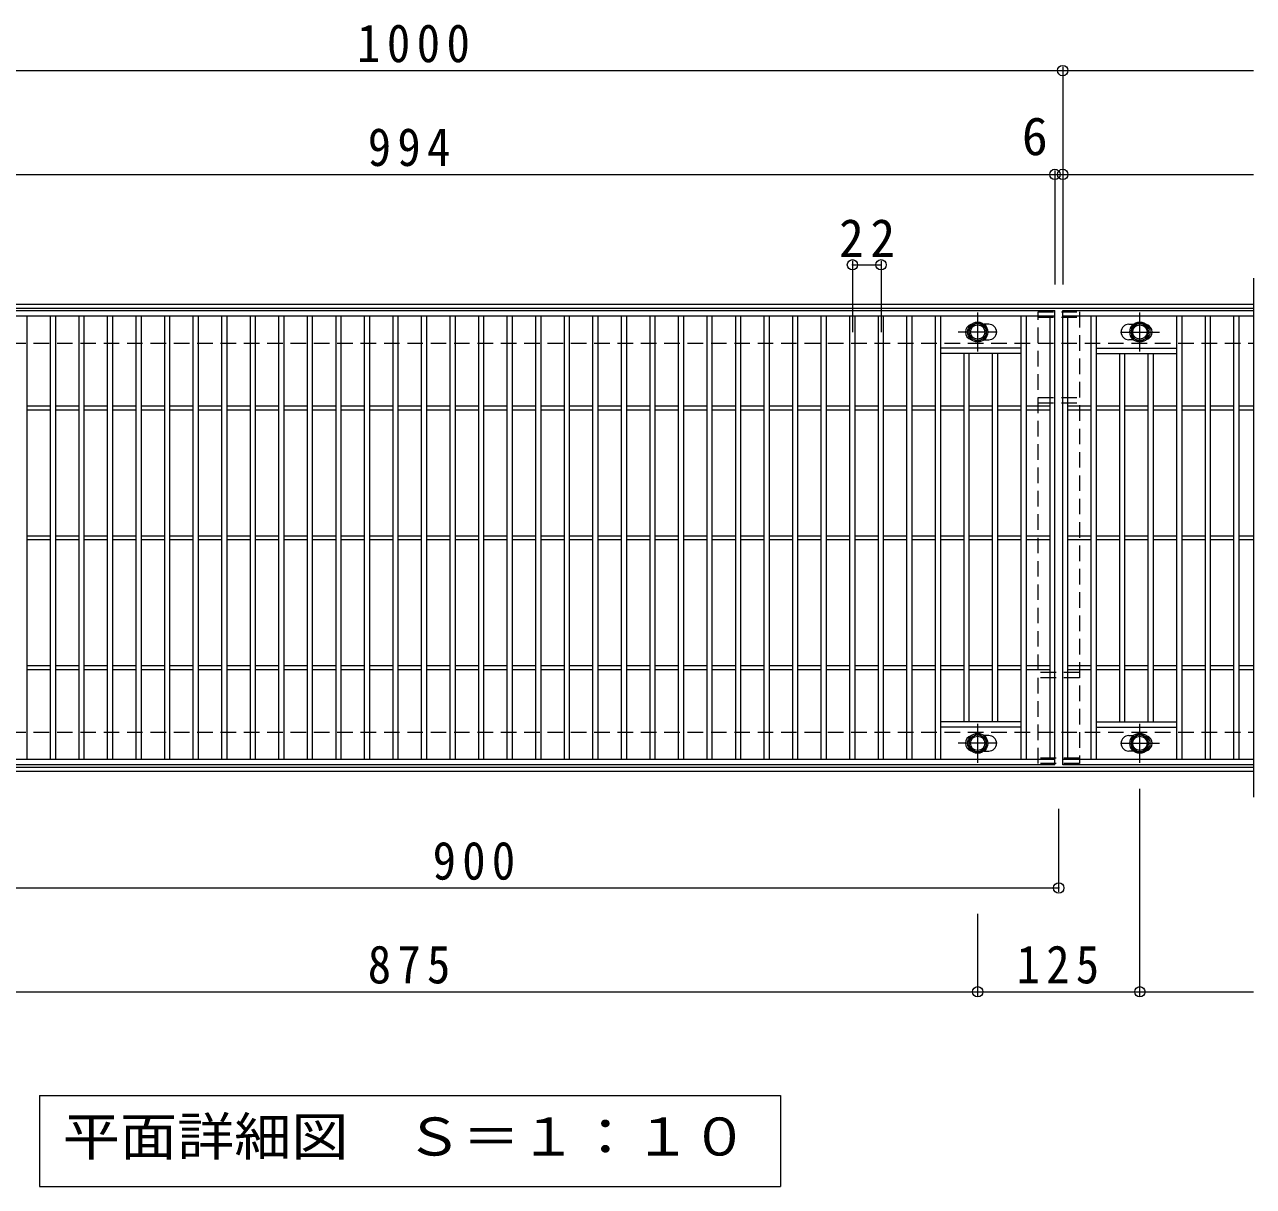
# Model space of a CAD drawing. Units: millimetres at full size, sheet at 1:10. Extents: x -2034 to 2106, y -1959 to 1524.
# Drawn here: x -242 to 705, y 629 to 1524 of the extents above; entities that cross this region are included whole.
import ezdxf
from ezdxf.enums import TextEntityAlignment as Align

# ---------------------------------------------------------------- set-up
doc = ezdxf.new("R2010")
doc.units = ezdxf.units.MM
doc.header["$LTSCALE"] = 10
doc.header["$PDMODE"] = 32
doc.header["$PDSIZE"] = 8
doc.linetypes.add('CHAIN1', pattern=[8, 5, -1, 1, -1])
doc.linetypes.add('DASHED1', pattern=[1.8, 1.2, -0.6])
for name, color, linetype, lineweight in [('C-1_躯体', 2, 'Continuous', 9), ('C-2_仕上', 3, 'Continuous', 9), ('C-4_文字', 7, 'Continuous', 9), ('C-5_建具', 7, 'Continuous', 9), ('C-8_ハッチ', 3, 'DASHED1', 9), ('C-B_衛生陶器', 2, 'Continuous', 9)]:
    doc.layers.add(name, color=color, linetype=linetype, lineweight=lineweight)
doc.styles.add('ＭＳ ゴシック', font='')
doc.styles.get('ＭＳ ゴシック').set_extended_font_data('MS Gothic')

msp = doc.modelspace()

# ---------------------------------------------------------------- linework, layer by layer
at = {"layer": 'C-1_躯体'}
for p, q in [((-595.11, 1308.93), (704.89, 1308.93)), ((-595.11, 1305.93), (704.89, 1305.93)), ((-595.11, 951.93), (704.89, 951.93)), ((-595.11, 948.93), (704.89, 948.93))]:
    msp.add_line(p, q, dxfattribs=at)
at = {"layer": 'C-2_仕上'}
for p, q in [((704.89, 1328.93), (704.89, 928.93)), ((-442.11, 1303.93), (551.89, 1303.93)), ((-442.11, 1299.93), (551.89, 1299.93)), ((-240.11, 957.93), (-240.11, 1299.93)), ((-222.11, 957.93), (-222.11, 1299.93)), ((-218.11, 957.93), (-218.11, 1299.93)), ((-200.11, 957.93), (-200.11, 1299.93)), ((-196.11, 957.93), (-196.11, 1299.93)), ((-178.11, 957.93), (-178.11, 1299.93)), ((-174.11, 957.93), (-174.11, 1299.93)), ((-156.11, 957.93), (-156.11, 1299.93)), ((-152.11, 957.93), (-152.11, 1299.93)), ((-134.11, 957.93), (-134.11, 1299.93)), ((-130.11, 957.93), (-130.11, 1299.93)), ((-112.11, 957.93), (-112.11, 1299.93)), ((-108.11, 957.93), (-108.11, 1299.93)), ((-90.11, 957.93), (-90.11, 1299.93)), ((-86.11, 957.93), (-86.11, 1299.93)), ((-68.11, 957.93), (-68.11, 1299.93)), ((-64.11, 957.93), (-64.11, 1299.93)), ((-46.11, 957.93), (-46.11, 1299.93)), ((-42.11, 957.93), (-42.11, 1299.93)), ((-24.11, 957.93), (-24.11, 1299.93)), ((-20.11, 957.93), (-20.11, 1299.93)), ((-2.11, 957.93), (-2.11, 1299.93)), ((1.89, 957.93), (1.89, 1299.93)), ((19.89, 957.93), (19.89, 1299.93)), ((23.89, 957.93), (23.89, 1299.93)), ((41.89, 957.93), (41.89, 1299.93)), ((45.89, 957.93), (45.89, 1299.93)), ((63.89, 957.93), (63.89, 1299.93)), ((67.89, 957.93), (67.89, 1299.93)), ((85.89, 957.93), (85.89, 1299.93)), ((89.89, 957.93), (89.89, 1299.93)), ((107.89, 957.93), (107.89, 1299.93)), ((111.89, 957.93), (111.89, 1299.93)), ((129.89, 957.93), (129.89, 1299.93)), ((133.89, 957.93), (133.89, 1299.93)), ((151.89, 957.93), (151.89, 1299.93)), ((155.89, 957.93), (155.89, 1299.93)), ((173.89, 957.93), (173.89, 1299.93)), ((177.89, 957.93), (177.89, 1299.93)), ((195.89, 957.93), (195.89, 1299.93)), ((199.89, 957.93), (199.89, 1299.93)), ((217.89, 957.93), (217.89, 1299.93)), ((221.89, 957.93), (221.89, 1299.93)), ((239.89, 957.93), (239.89, 1299.93)), ((243.89, 957.93), (243.89, 1299.93)), ((261.89, 957.93), (261.89, 1299.93)), ((265.89, 957.93), (265.89, 1299.93)), ((283.89, 957.93), (283.89, 1299.93)), ((287.89, 957.93), (287.89, 1299.93)), ((305.89, 957.93), (305.89, 1299.93)), ((309.89, 957.93), (309.89, 1299.93)), ((327.89, 957.93), (327.89, 1299.93)), ((331.89, 957.93), (331.89, 1299.93)), ((349.89, 957.93), (349.89, 1299.93)), ((353.89, 957.93), (353.89, 1299.93)), ((371.89, 957.93), (371.89, 1299.93)), ((375.89, 957.93), (375.89, 1299.93)), ((393.89, 957.93), (393.89, 1299.93)), ((397.89, 957.93), (397.89, 1299.93)), ((415.89, 957.93), (415.89, 1299.93)), ((419.89, 957.93), (419.89, 1299.93)), ((437.89, 957.93), (437.89, 1299.93)), ((441.89, 957.93), (441.89, 1299.93)), ((459.89, 957.93), (459.89, 1299.93)), ((463.89, 957.93), (463.89, 1299.93)), ((525.89, 957.93), (525.89, 1299.93)), ((529.89, 957.93), (529.89, 1299.93)), ((547.89, 1299.93), (547.89, 957.93)), ((551.89, 953.93), (551.89, 1303.93)), ((557.89, 1303.93), (704.89, 1303.93)), ((557.89, 953.93), (557.89, 1303.93)), ((557.89, 1299.93), (704.89, 1299.93)), ((561.89, 957.93), (561.89, 1299.93)), ((579.89, 957.93), (579.89, 1299.93)), ((583.89, 957.93), (583.89, 1299.93)), ((645.89, 957.93), (645.89, 1299.93)), ((649.89, 957.93), (649.89, 1299.93)), ((667.89, 957.93), (667.89, 1299.93)), ((671.89, 957.93), (671.89, 1299.93)), ((689.89, 957.93), (689.89, 1299.93)), ((693.89, 957.93), (693.89, 1299.93)), ((500.89, 1293.43), (497.3, 1293.43)), ((608.89, 1293.43), (612.49, 1293.43)), ((497.3, 1281.43), (500.89, 1281.43)), ((612.49, 1281.43), (608.89, 1281.43)), ((525.89, 1274.93), (463.89, 1274.93)), ((525.89, 1270.93), (463.89, 1270.93)), ((481.89, 986.93), (481.89, 1270.93)), ((485.89, 986.93), (485.89, 1270.93)), ((503.89, 986.93), (503.89, 1270.93)), ((507.89, 986.93), (507.89, 1270.93)), ((583.89, 1274.93), (645.89, 1274.93)), ((583.89, 1270.93), (645.89, 1270.93)), ((601.89, 986.93), (601.89, 1270.93)), ((605.89, 986.93), (605.89, 1270.93)), ((623.89, 986.93), (623.89, 1270.93)), ((627.89, 986.93), (627.89, 1270.93)), ((-240.11, 1230.43), (-222.11, 1230.43)), ((-240.11, 1227.43), (-222.11, 1227.43)), ((-218.11, 1230.43), (-200.11, 1230.43)), ((-218.11, 1227.43), (-200.11, 1227.43)), ((-196.11, 1230.43), (-178.11, 1230.43)), ((-196.11, 1227.43), (-178.11, 1227.43)), ((-174.11, 1230.43), (-156.11, 1230.43)), ((-174.11, 1227.43), (-156.11, 1227.43)), ((-152.11, 1230.43), (-134.11, 1230.43)), ((-152.11, 1227.43), (-134.11, 1227.43)), ((-130.11, 1230.43), (-112.11, 1230.43)), ((-130.11, 1227.43), (-112.11, 1227.43)), ((-108.11, 1230.43), (-90.11, 1230.43)), ((-108.11, 1227.43), (-90.11, 1227.43)), ((-86.11, 1230.43), (-68.11, 1230.43)), ((-86.11, 1227.43), (-68.11, 1227.43)), ((-64.11, 1230.43), (-46.11, 1230.43)), ((-64.11, 1227.43), (-46.11, 1227.43)), ((-42.11, 1230.43), (-24.11, 1230.43)), ((-42.11, 1227.43), (-24.11, 1227.43)), ((-20.11, 1230.43), (-2.11, 1230.43)), ((-20.11, 1227.43), (-2.11, 1227.43)), ((1.89, 1230.43), (19.89, 1230.43)), ((1.89, 1227.43), (19.89, 1227.43)), ((23.89, 1230.43), (41.89, 1230.43)), ((23.89, 1227.43), (41.89, 1227.43)), ((45.89, 1230.43), (63.89, 1230.43)), ((45.89, 1227.43), (63.89, 1227.43)), ((67.89, 1230.43), (85.89, 1230.43)), ((67.89, 1227.43), (85.89, 1227.43)), ((89.89, 1230.43), (107.89, 1230.43)), ((89.89, 1227.43), (107.89, 1227.43)), ((111.89, 1230.43), (129.89, 1230.43)), ((111.89, 1227.43), (129.89, 1227.43)), ((133.89, 1230.43), (151.89, 1230.43)), ((133.89, 1227.43), (151.89, 1227.43)), ((155.89, 1230.43), (173.89, 1230.43)), ((155.89, 1227.43), (173.89, 1227.43)), ((177.89, 1230.43), (195.89, 1230.43)), ((177.89, 1227.43), (195.89, 1227.43)), ((199.89, 1230.43), (217.89, 1230.43)), ((199.89, 1227.43), (217.89, 1227.43)), ((221.89, 1230.43), (239.89, 1230.43)), ((221.89, 1227.43), (239.89, 1227.43)), ((243.89, 1230.43), (261.89, 1230.43)), ((243.89, 1227.43), (261.89, 1227.43)), ((265.89, 1230.43), (283.89, 1230.43)), ((265.89, 1227.43), (283.89, 1227.43)), ((287.89, 1230.43), (305.89, 1230.43)), ((287.89, 1227.43), (305.89, 1227.43)), ((309.89, 1230.43), (327.89, 1230.43)), ((309.89, 1227.43), (327.89, 1227.43)), ((331.89, 1230.43), (349.89, 1230.43)), ((331.89, 1227.43), (349.89, 1227.43)), ((353.89, 1230.43), (371.89, 1230.43)), ((353.89, 1227.43), (371.89, 1227.43)), ((375.89, 1230.43), (393.89, 1230.43)), ((375.89, 1227.43), (393.89, 1227.43)), ((397.89, 1230.43), (415.89, 1230.43)), ((397.89, 1227.43), (415.89, 1227.43)), ((419.89, 1230.43), (437.89, 1230.43)), ((419.89, 1227.43), (437.89, 1227.43)), ((441.89, 1230.43), (459.89, 1230.43)), ((441.89, 1227.43), (459.89, 1227.43)), ((463.89, 1230.43), (481.89, 1230.43)), ((463.89, 1227.43), (481.89, 1227.43)), ((485.89, 1230.43), (503.89, 1230.43)), ((485.89, 1227.43), (503.89, 1227.43)), ((507.89, 1230.43), (525.89, 1230.43)), ((507.89, 1227.43), (525.89, 1227.43)), ((529.89, 1230.43), (547.89, 1230.43)), ((529.89, 1227.43), (547.89, 1227.43)), ((561.89, 1230.43), (579.89, 1230.43)), ((561.89, 1227.43), (579.89, 1227.43)), ((583.89, 1230.43), (601.89, 1230.43)), ((583.89, 1227.43), (601.89, 1227.43)), ((605.89, 1230.43), (623.89, 1230.43)), ((605.89, 1227.43), (623.89, 1227.43)), ((627.89, 1230.43), (645.89, 1230.43)), ((627.89, 1227.43), (645.89, 1227.43)), ((649.89, 1230.43), (667.89, 1230.43)), ((649.89, 1227.43), (667.89, 1227.43)), ((671.89, 1230.43), (689.89, 1230.43)), ((671.89, 1227.43), (689.89, 1227.43)), ((693.89, 1230.43), (704.89, 1230.43)), ((693.89, 1227.43), (704.89, 1227.43)), ((-240.11, 1130.43), (-222.11, 1130.43)), ((-240.11, 1127.43), (-222.11, 1127.43)), ((-218.11, 1130.43), (-200.11, 1130.43)), ((-218.11, 1127.43), (-200.11, 1127.43)), ((-196.11, 1130.43), (-178.11, 1130.43)), ((-196.11, 1127.43), (-178.11, 1127.43)), ((-174.11, 1130.43), (-156.11, 1130.43)), ((-174.11, 1127.43), (-156.11, 1127.43)), ((-152.11, 1130.43), (-134.11, 1130.43)), ((-152.11, 1127.43), (-134.11, 1127.43)), ((-130.11, 1130.43), (-112.11, 1130.43)), ((-130.11, 1127.43), (-112.11, 1127.43)), ((-108.11, 1130.43), (-90.11, 1130.43)), ((-108.11, 1127.43), (-90.11, 1127.43)), ((-86.11, 1130.43), (-68.11, 1130.43)), ((-86.11, 1127.43), (-68.11, 1127.43)), ((-64.11, 1130.43), (-46.11, 1130.43)), ((-64.11, 1127.43), (-46.11, 1127.43)), ((-42.11, 1130.43), (-24.11, 1130.43)), ((-42.11, 1127.43), (-24.11, 1127.43)), ((-20.11, 1130.43), (-2.11, 1130.43)), ((-20.11, 1127.43), (-2.11, 1127.43)), ((1.89, 1130.43), (19.89, 1130.43)), ((1.89, 1127.43), (19.89, 1127.43)), ((23.89, 1130.43), (41.89, 1130.43)), ((23.89, 1127.43), (41.89, 1127.43)), ((45.89, 1130.43), (63.89, 1130.43)), ((45.89, 1127.43), (63.89, 1127.43)), ((67.89, 1130.43), (85.89, 1130.43)), ((67.89, 1127.43), (85.89, 1127.43)), ((89.89, 1130.43), (107.89, 1130.43)), ((89.89, 1127.43), (107.89, 1127.43)), ((111.89, 1130.43), (129.89, 1130.43)), ((111.89, 1127.43), (129.89, 1127.43)), ((133.89, 1130.43), (151.89, 1130.43)), ((133.89, 1127.43), (151.89, 1127.43)), ((155.89, 1130.43), (173.89, 1130.43)), ((155.89, 1127.43), (173.89, 1127.43)), ((177.89, 1130.43), (195.89, 1130.43)), ((177.89, 1127.43), (195.89, 1127.43)), ((199.89, 1130.43), (217.89, 1130.43)), ((199.89, 1127.43), (217.89, 1127.43)), ((221.89, 1130.43), (239.89, 1130.43)), ((221.89, 1127.43), (239.89, 1127.43)), ((243.89, 1130.43), (261.89, 1130.43)), ((243.89, 1127.43), (261.89, 1127.43)), ((265.89, 1130.43), (283.89, 1130.43)), ((265.89, 1127.43), (283.89, 1127.43)), ((287.89, 1130.43), (305.89, 1130.43)), ((287.89, 1127.43), (305.89, 1127.43)), ((309.89, 1130.43), (327.89, 1130.43)), ((309.89, 1127.43), (327.89, 1127.43)), ((331.89, 1130.43), (349.89, 1130.43)), ((331.89, 1127.43), (349.89, 1127.43)), ((353.89, 1130.43), (371.89, 1130.43)), ((353.89, 1127.43), (371.89, 1127.43)), ((375.89, 1130.43), (393.89, 1130.43)), ((375.89, 1127.43), (393.89, 1127.43)), ((397.89, 1130.43), (415.89, 1130.43)), ((397.89, 1127.43), (415.89, 1127.43)), ((419.89, 1130.43), (437.89, 1130.43)), ((419.89, 1127.43), (437.89, 1127.43)), ((441.89, 1130.43), (459.89, 1130.43)), ((441.89, 1127.43), (459.89, 1127.43)), ((463.89, 1130.43), (481.89, 1130.43)), ((463.89, 1127.43), (481.89, 1127.43)), ((485.89, 1130.43), (503.89, 1130.43)), ((485.89, 1127.43), (503.89, 1127.43)), ((507.89, 1130.43), (525.89, 1130.43)), ((507.89, 1127.43), (525.89, 1127.43)), ((529.89, 1130.43), (547.89, 1130.43)), ((529.89, 1127.43), (547.89, 1127.43)), ((561.89, 1130.43), (579.89, 1130.43)), ((561.89, 1127.43), (579.89, 1127.43)), ((583.89, 1130.43), (601.89, 1130.43)), ((583.89, 1127.43), (601.89, 1127.43)), ((605.89, 1130.43), (623.89, 1130.43)), ((605.89, 1127.43), (623.89, 1127.43)), ((627.89, 1130.43), (645.89, 1130.43)), ((627.89, 1127.43), (645.89, 1127.43)), ((649.89, 1130.43), (667.89, 1130.43)), ((649.89, 1127.43), (667.89, 1127.43)), ((671.89, 1130.43), (689.89, 1130.43)), ((671.89, 1127.43), (689.89, 1127.43)), ((693.89, 1130.43), (704.89, 1130.43)), ((693.89, 1127.43), (704.89, 1127.43)), ((-240.11, 1030.43), (-222.11, 1030.43)), ((-240.11, 1027.43), (-222.11, 1027.43)), ((-218.11, 1030.43), (-200.11, 1030.43)), ((-218.11, 1027.43), (-200.11, 1027.43)), ((-196.11, 1030.43), (-178.11, 1030.43)), ((-196.11, 1027.43), (-178.11, 1027.43)), ((-174.11, 1030.43), (-156.11, 1030.43)), ((-174.11, 1027.43), (-156.11, 1027.43)), ((-152.11, 1030.43), (-134.11, 1030.43)), ((-152.11, 1027.43), (-134.11, 1027.43)), ((-130.11, 1030.43), (-112.11, 1030.43)), ((-130.11, 1027.43), (-112.11, 1027.43)), ((-108.11, 1030.43), (-90.11, 1030.43)), ((-108.11, 1027.43), (-90.11, 1027.43)), ((-86.11, 1030.43), (-68.11, 1030.43)), ((-86.11, 1027.43), (-68.11, 1027.43)), ((-64.11, 1030.43), (-46.11, 1030.43)), ((-64.11, 1027.43), (-46.11, 1027.43)), ((-42.11, 1030.43), (-24.11, 1030.43)), ((-42.11, 1027.43), (-24.11, 1027.43)), ((-20.11, 1030.43), (-2.11, 1030.43)), ((-20.11, 1027.43), (-2.11, 1027.43)), ((1.89, 1030.43), (19.89, 1030.43)), ((1.89, 1027.43), (19.89, 1027.43)), ((23.89, 1030.43), (41.89, 1030.43)), ((23.89, 1027.43), (41.89, 1027.43)), ((45.89, 1030.43), (63.89, 1030.43)), ((45.89, 1027.43), (63.89, 1027.43)), ((67.89, 1030.43), (85.89, 1030.43)), ((67.89, 1027.43), (85.89, 1027.43)), ((89.89, 1030.43), (107.89, 1030.43)), ((89.89, 1027.43), (107.89, 1027.43)), ((111.89, 1030.43), (129.89, 1030.43)), ((111.89, 1027.43), (129.89, 1027.43)), ((133.89, 1030.43), (151.89, 1030.43)), ((133.89, 1027.43), (151.89, 1027.43)), ((155.89, 1030.43), (173.89, 1030.43)), ((155.89, 1027.43), (173.89, 1027.43)), ((177.89, 1030.43), (195.89, 1030.43)), ((177.89, 1027.43), (195.89, 1027.43)), ((199.89, 1030.43), (217.89, 1030.43)), ((199.89, 1027.43), (217.89, 1027.43)), ((221.89, 1030.43), (239.89, 1030.43)), ((221.89, 1027.43), (239.89, 1027.43)), ((243.89, 1030.43), (261.89, 1030.43)), ((243.89, 1027.43), (261.89, 1027.43)), ((265.89, 1030.43), (283.89, 1030.43)), ((265.89, 1027.43), (283.89, 1027.43)), ((287.89, 1030.43), (305.89, 1030.43)), ((287.89, 1027.43), (305.89, 1027.43)), ((309.89, 1030.43), (327.89, 1030.43)), ((309.89, 1027.43), (327.89, 1027.43)), ((331.89, 1030.43), (349.89, 1030.43)), ((331.89, 1027.43), (349.89, 1027.43)), ((353.89, 1030.43), (371.89, 1030.43)), ((353.89, 1027.43), (371.89, 1027.43)), ((375.89, 1030.43), (393.89, 1030.43)), ((375.89, 1027.43), (393.89, 1027.43)), ((397.89, 1030.43), (415.89, 1030.43)), ((397.89, 1027.43), (415.89, 1027.43)), ((419.89, 1030.43), (437.89, 1030.43)), ((419.89, 1027.43), (437.89, 1027.43)), ((441.89, 1030.43), (459.89, 1030.43)), ((441.89, 1027.43), (459.89, 1027.43)), ((463.89, 1030.43), (481.89, 1030.43)), ((463.89, 1027.43), (481.89, 1027.43)), ((485.89, 1030.43), (503.89, 1030.43)), ((485.89, 1027.43), (503.89, 1027.43)), ((507.89, 1030.43), (525.89, 1030.43)), ((507.89, 1027.43), (525.89, 1027.43)), ((529.89, 1030.43), (547.89, 1030.43)), ((529.89, 1027.43), (547.89, 1027.43)), ((561.89, 1030.43), (579.89, 1030.43)), ((561.89, 1027.43), (579.89, 1027.43)), ((583.89, 1030.43), (601.89, 1030.43)), ((583.89, 1027.43), (601.89, 1027.43)), ((605.89, 1030.43), (623.89, 1030.43)), ((605.89, 1027.43), (623.89, 1027.43)), ((627.89, 1030.43), (645.89, 1030.43)), ((627.89, 1027.43), (645.89, 1027.43)), ((649.89, 1030.43), (667.89, 1030.43)), ((649.89, 1027.43), (667.89, 1027.43)), ((671.89, 1030.43), (689.89, 1030.43)), ((671.89, 1027.43), (689.89, 1027.43)), ((693.89, 1030.43), (704.89, 1030.43)), ((693.89, 1027.43), (704.89, 1027.43)), ((525.89, 986.93), (463.89, 986.93)), ((583.89, 986.93), (645.89, 986.93)), ((525.89, 982.93), (463.89, 982.93)), ((500.89, 976.43), (497.3, 976.43)), ((583.89, 982.93), (645.89, 982.93)), ((608.89, 976.43), (612.49, 976.43)), ((551.89, 957.93), (-442.11, 957.93)), ((497.3, 964.43), (500.89, 964.43)), ((704.89, 957.93), (557.89, 957.93)), ((612.49, 964.43), (608.89, 964.43)), ((551.89, 953.93), (-442.11, 953.93)), ((704.89, 953.93), (557.89, 953.93))]:
    msp.add_line(p, q, dxfattribs=at)
for centre, start, end in [((488.89, 1287.43), 106.33482, 180), ((500.89, 1287.43), 0, 90), ((608.89, 1287.43), 90, 180), ((620.89, 1287.43), 0, 73.66518), ((488.89, 1287.43), 180, 253.66518), ((500.89, 1287.43), 270, 0), ((608.89, 1287.43), 180, 270), ((620.89, 1287.43), 286.33482, 0), ((488.89, 970.43), 106.33482, 180), ((500.89, 970.43), 0, 90), ((608.89, 970.43), 90, 180), ((620.89, 970.43), 0, 73.66518), ((488.89, 970.43), 180, 253.66518), ((500.89, 970.43), 270, 0), ((608.89, 970.43), 180, 270), ((620.89, 970.43), 286.33482, 0)]:
    msp.add_arc(centre, 6, start, end, dxfattribs=at)
at = {"layer": 'C-4_文字'}
for p, q in [((-442.11, 1488.93), (557.89, 1488.93)), ((557.89, 1491.93), (557.89, 1323.93)), ((557.89, 1488.93), (704.89, 1488.93)), ((551.89, 1411.93), (551.89, 1323.93)), ((-442.11, 1408.93), (551.89, 1408.93)), ((551.89, 1408.93), (557.89, 1408.93)), ((557.89, 1408.93), (704.89, 1408.93)), ((395.89, 1342.23), (395.89, 1287.2)), ((395.89, 1339.23), (417.89, 1339.23)), ((417.89, 1342.23), (417.89, 1287.2)), ((617.39, 775.93), (617.39, 935.43)), ((554.89, 855.93), (554.89, 919.93)), ((-345.11, 858.93), (554.89, 858.93)), ((492.39, 775.93), (492.39, 838.93)), ((-382.61, 778.93), (492.39, 778.93)), ((492.39, 778.93), (617.39, 778.93)), ((617.39, 778.93), (704.89, 778.93))]:
    msp.add_line(p, q, dxfattribs=at)
for p in [(557.89, 1488.93), (551.89, 1408.93), (557.89, 1408.93), (395.89, 1339.23), (417.89, 1339.23), (554.89, 858.93), (492.39, 778.93), (617.39, 778.93)]:
    msp.add_point(p, dxfattribs=at)
at = {"layer": 'C-5_建具'}
for p, q in [((-230.61, 698.93), (340.39, 698.93)), ((-230.61, 698.93), (-230.61, 628.93)), ((340.39, 698.93), (340.39, 628.93)), ((-230.61, 628.93), (340.39, 628.93))]:
    msp.add_line(p, q, dxfattribs=at)
at = {"layer": 'C-8_ハッチ'}
for p, q in [((538.89, 1298.93), (570.89, 1298.93)), ((538.89, 1236.93), (570.89, 1236.93)), ((538.89, 1232.93), (570.89, 1232.93)), ((570.89, 1024.93), (538.89, 1024.93)), ((570.89, 1020.93), (538.89, 1020.93)), ((570.89, 958.93), (538.89, 958.93))]:
    msp.add_line(p, q, dxfattribs=at)
at = {"layer": 'C-8_ハッチ', "color": 2}
for p, q in [((-595.11, 1278.93), (704.89, 1278.93)), ((-595.11, 978.93), (704.89, 978.93))]:
    msp.add_line(p, q, dxfattribs=at)
at = {"layer": 'C-8_ハッチ'}
msp.add_lwpolyline([(538.89, 1302.93), (570.89, 1302.93), (570.89, 954.93), (538.89, 954.93)], close=True, dxfattribs=at)
at = {"layer": 'C-B_衛生陶器', "color": 7, "linetype": 'CHAIN1'}
for p, q in [((492.39, 1272.43), (492.39, 1302.43)), ((617.39, 1272.43), (617.39, 1302.43)), ((507.39, 1287.43), (477.39, 1287.43)), ((602.39, 1287.43), (632.39, 1287.43)), ((492.39, 955.43), (492.39, 985.43)), ((617.39, 955.43), (617.39, 985.43)), ((507.39, 970.43), (477.39, 970.43)), ((602.39, 970.43), (632.39, 970.43))]:
    msp.add_line(p, q, dxfattribs=at)
at = {"layer": 'C-B_衛生陶器'}
for points in [[(498.89, 1283.68), (492.39, 1279.93), (485.9, 1283.68), (485.9, 1291.18), (492.39, 1294.93), (498.89, 1291.18)], [(610.9, 1283.68), (617.39, 1279.93), (623.89, 1283.68), (623.89, 1291.18), (617.39, 1294.93), (610.9, 1291.18)], [(498.89, 966.68), (492.39, 962.93), (485.9, 966.68), (485.9, 974.18), (492.39, 977.93), (498.89, 974.18)], [(610.9, 966.68), (617.39, 962.93), (623.89, 966.68), (623.89, 974.18), (617.39, 977.93), (610.9, 974.18)]]:
    msp.add_lwpolyline(points, close=True, dxfattribs=at)
for centre, radius in [((492.39, 1287.43), 7.75), ((492.39, 1287.43), 6.5), ((492.39, 1287.43), 5.5), ((617.39, 1287.43), 7.75), ((617.39, 1287.43), 6.5), ((617.39, 1287.43), 5.5), ((492.39, 970.43), 7.75), ((492.39, 970.43), 6.5), ((492.39, 970.43), 5.5), ((617.39, 970.43), 7.75), ((617.39, 970.43), 6.5), ((617.39, 970.43), 5.5)]:
    msp.add_circle(centre, radius, dxfattribs=at)

# ---------------------------------------------------------------- texts
at = {"layer": 'C-4_文字', "color": 2, "style": 'ＭＳ ゴシック'}
msp.add_text('6', height=29.33, dxfattribs=at).set_placement((526.43, 1414.93), align=Align.BOTTOM_LEFT)
at = {"layer": 'C-4_文字', "color": 2, "char_height": 29.33, "attachment_point": 7, "style": 'ＭＳ ゴシック'}
for s, insert in [('\\T1.28;\\W0.9;1000', (14.14, 1494.93)), ('\\T1.27;\\W0.9;994', (22.39, 1414.93)), ('\\T1.27;\\W0.95;22', (385.64, 1345.23)), ('\\T1.27;\\W0.9;900', (72.39, 864.93)), ('\\T1.27;\\W0.9;875', (22.39, 784.93)), ('\\T1.27;\\W0.9;125', (522.39, 784.93))]:
    msp.add_mtext(s, dxfattribs=dict(at, insert=insert))
at = {"layer": 'C-5_建具', "color": 2, "style": 'ＭＳ ゴシック', "width": 1.1}
msp.add_text('平面詳細図\u3000Ｓ＝１：１０', height=29.33, dxfattribs=at).set_placement((-212.61, 643.93), align=Align.BOTTOM_LEFT)

doc.saveas('drawing.dxf')
